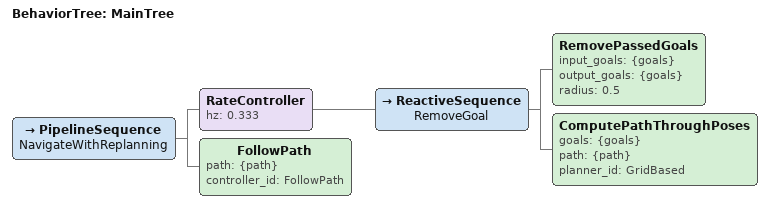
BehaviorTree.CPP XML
<root main_tree_to_execute="MainTree">
  <BehaviorTree ID="MainTree">
    <PipelineSequence name="NavigateWithReplanning">
      <RateController hz="0.333">
        <ReactiveSequence name="RemoveGoal">
          <RemovePassedGoals input_goals="{goals}" output_goals="{goals}" radius="0.5"/>
          <ComputePathThroughPoses goals="{goals}" path="{path}" planner_id="GridBased"/>
        </ReactiveSequence>
      </RateController>
      <FollowPath path="{path}" controller_id="FollowPath"/>
    </PipelineSequence>
  </BehaviorTree>
</root>
